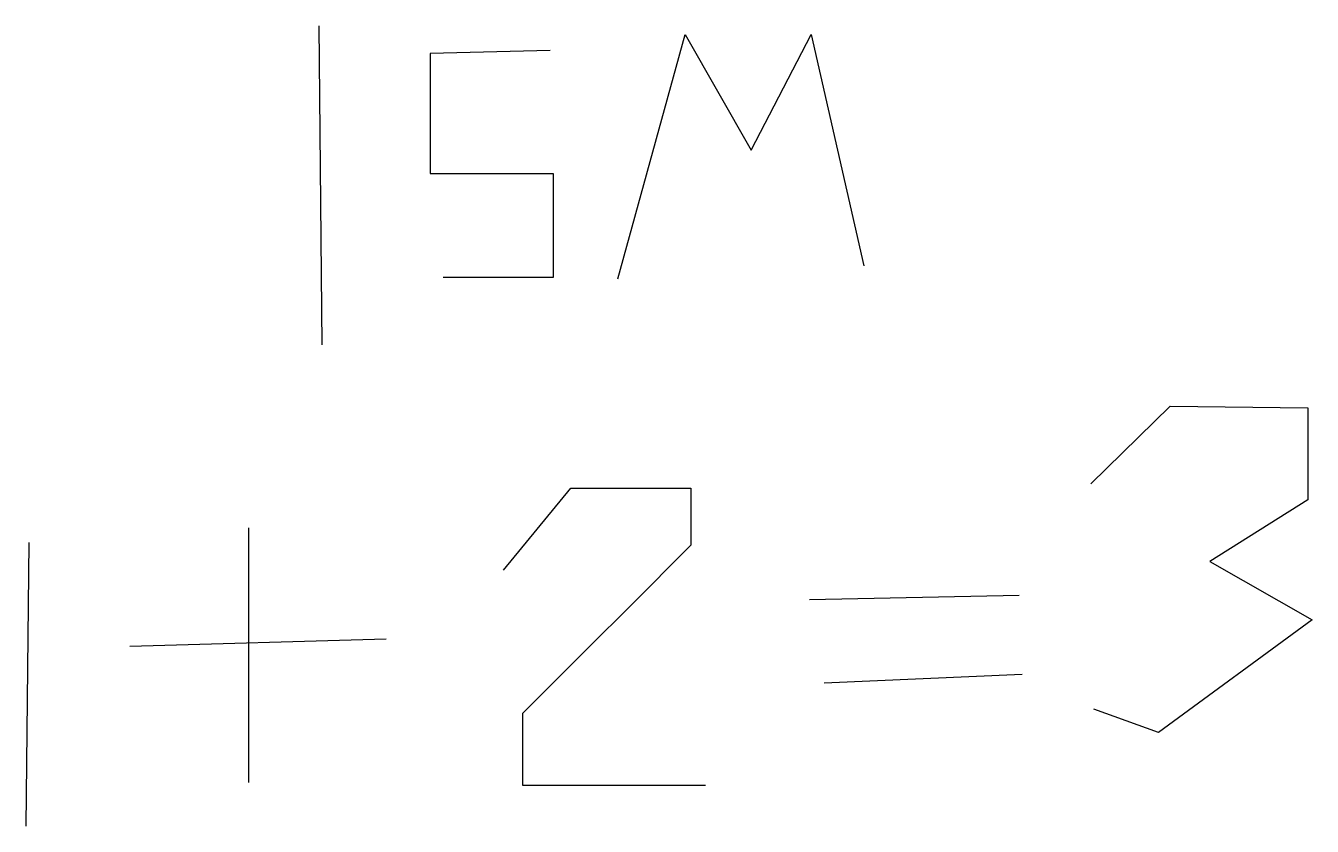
# Model space of a CAD drawing. Header units: millimetres. Extents: x 385 to 2225, y 395 to 1541.
import ezdxf

# ---------------------------------------------------------------- set-up
doc = ezdxf.new("R2010")
doc.units = ezdxf.units.MM
for name, color, linetype in [('Akula B788 H11', 50, 'Continuous'), ('Crimea 78 B14 H99', 179, 'Continuous'), ('Hello11 b-78 h89', 119, 'Continuous'), ('Kavkaz 11 B56 H11', 130, 'Continuous'), ('KG B56 H78', 12, 'Continuous'), ('Name 78 74s89', 170, 'Continuous'), ('Red B14 H47', 10, 'Continuous')]:
    doc.layers.add(name, color=color, linetype=linetype)

msp = doc.modelspace()

# ---------------------------------------------------------------- linework, layer by layer
for p, q in [((1231.6, 1178.4), (1328, 1528.3)), ((1328, 1528.3), (1422.4, 1362.8)), ((1422.4, 1362.8), (1508.3, 1528.3)), ((1508.3, 1528.3), (1583.8, 1197.3))]:
    msp.add_line(p, q)
at = {"layer": 'Akula B788 H11'}
for p, q in [((963.3, 1329.3), (1139.4, 1329.3)), ((1506.2, 719.6), (1806, 725.9)), ((1527.2, 600.2), (1810.2, 612.8))]:
    msp.add_line(p, q, dxfattribs=at)
at = {"layer": 'Crimea 78 B14 H99'}
for p, q in [((1139.4, 1329.3), (1139.4, 1180.5)), ((1139.4, 1180.5), (982.1, 1180.5)), ((388.9, 801.3), (384.7, 394.9)), ((1248.4, 709.2), (1191.8, 652.6))]:
    msp.add_line(p, q, dxfattribs=at)
at = {"layer": 'Hello11 b-78 h89'}
for p, q in [((2219, 994.1), (2219, 862.1)), ((1336.4, 878.8), (1336.4, 797.1)), ((2219, 862.1), (2078.5, 774.1)), ((2078.5, 774.1), (2225.3, 690.3)), ((1095.4, 453.6), (1357.4, 453.6))]:
    msp.add_line(p, q, dxfattribs=at)
at = {"layer": 'Kavkaz 11 B56 H11'}
for p, q in [((1908.7, 885.1), (2021.9, 996.2)), ((2021.9, 996.2), (2219, 994.1)), ((703.3, 822.3), (703.3, 457.8)), ((533.5, 652.6), (900.4, 663.1)), ((1191.8, 652.6), (1095.4, 556.2)), ((1095.4, 556.2), (1095.4, 453.6))]:
    msp.add_line(p, q, dxfattribs=at)
at = {"layer": 'KG B56 H78'}
for p, q in [((804, 1540.9), (808.1, 1084.2)), ((1068.1, 761.5), (1164.5, 878.8)), ((1164.5, 878.8), (1336.4, 878.8))]:
    msp.add_line(p, q, dxfattribs=at)
at = {"layer": 'Name 78 74s89'}
msp.add_line((963.3, 1501.1), (963.3, 1329.3), dxfattribs=at)
at = {"layer": 'Red B14 H47'}
for p, q in [((1135.2, 1505.2), (963.3, 1501.1)), ((1336.4, 797.1), (1248.4, 709.2)), ((2225.3, 690.3), (2005.2, 529)), ((2005.2, 529), (1912.9, 562.5))]:
    msp.add_line(p, q, dxfattribs=at)

doc.saveas('drawing.dxf')
